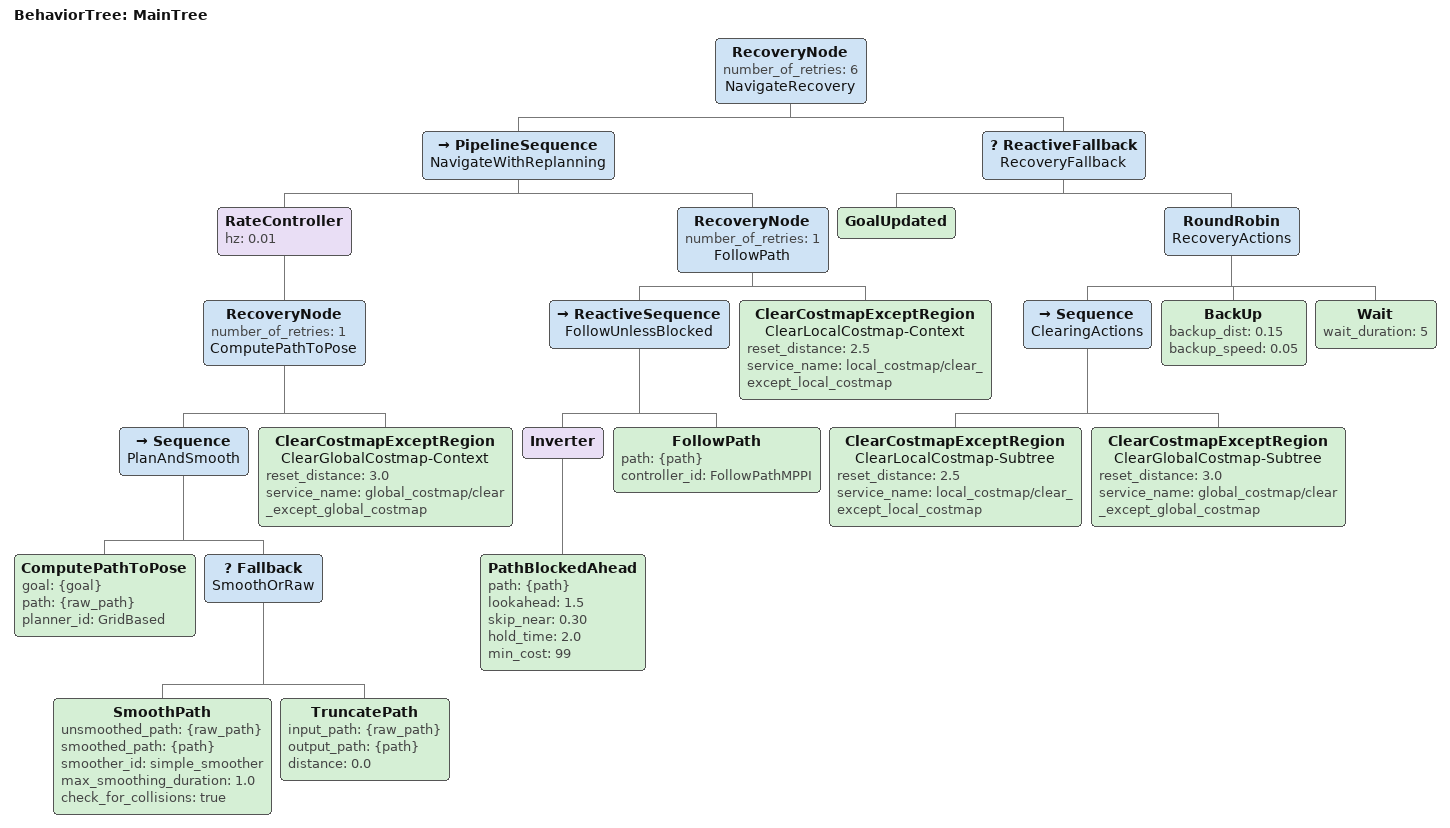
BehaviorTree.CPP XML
<root main_tree_to_execute="MainTree">
  <BehaviorTree ID="MainTree">
    <RecoveryNode number_of_retries="6" name="NavigateRecovery">
      <PipelineSequence name="NavigateWithReplanning">
        <RateController hz="0.01">
          <RecoveryNode number_of_retries="1" name="ComputePathToPose">
            <Sequence name="PlanAndSmooth">
              <ComputePathToPose goal="{goal}" path="{raw_path}" planner_id="GridBased"/>
              <Fallback name="SmoothOrRaw">
                <SmoothPath unsmoothed_path="{raw_path}" smoothed_path="{path}" smoother_id="simple_smoother" max_smoothing_duration="1.0" check_for_collisions="true"/>
                <TruncatePath input_path="{raw_path}" output_path="{path}" distance="0.0"/>
              </Fallback>
            </Sequence>
            <ClearCostmapExceptRegion name="ClearGlobalCostmap-Context" reset_distance="3.0" service_name="global_costmap/clear_except_global_costmap"/>
          </RecoveryNode>
        </RateController>
        <RecoveryNode number_of_retries="1" name="FollowPath">
          <!-- 2026-09-16 mp3: MPPI(56 step) 도 같은 자리 정체 42 s + CPU 과부하(루프 미달 306 건) + 기억 소실 후 상자 접촉 → RPP 복귀 (09-16 §1.9) -->
          <!-- 2026-09-16 사용자 결정: Orin Nano 에서 MPPI 유지. CPU 는 10 Hz·model_dt 0.1·32 step 으로 맞춘다 (분석 문서 §4 B3). -->
          <ReactiveSequence name="FollowUnlessBlocked">
            <Inverter>
              <PathBlockedAhead path="{path}" lookahead="1.5" skip_near="0.30" hold_time="2.0" min_cost="99"/>
            </Inverter>
            <FollowPath path="{path}" controller_id="FollowPathMPPI"/>
          </ReactiveSequence>
          <ClearCostmapExceptRegion name="ClearLocalCostmap-Context" reset_distance="2.5" service_name="local_costmap/clear_except_local_costmap"/>
        </RecoveryNode>
      </PipelineSequence>
      <ReactiveFallback name="RecoveryFallback">
        <GoalUpdated/>
        <RoundRobin name="RecoveryActions">
          <Sequence name="ClearingActions">
            <ClearCostmapExceptRegion name="ClearLocalCostmap-Subtree" reset_distance="2.5" service_name="local_costmap/clear_except_local_costmap"/>
            <ClearCostmapExceptRegion name="ClearGlobalCostmap-Subtree" reset_distance="3.0" service_name="global_costmap/clear_except_global_costmap"/>
          </Sequence>
          <BackUp backup_dist="0.15" backup_speed="0.05"/>
          <Wait wait_duration="5"/>
        </RoundRobin>
      </ReactiveFallback>
    </RecoveryNode>
  </BehaviorTree>
</root>
